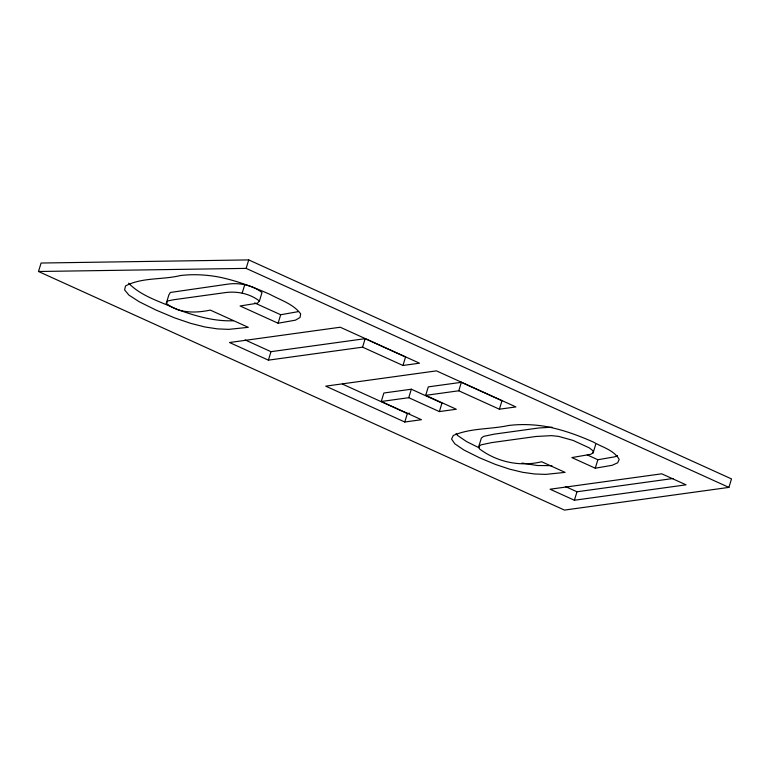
<?xml version="1.0" encoding="UTF-8"?>
<svg xmlns="http://www.w3.org/2000/svg" width="770" height="770" viewBox="0 0 770 770"><rect width="100%" height="100%" fill="white"/><g stroke="black" fill="none" stroke-linecap="round" stroke-linejoin="round"><path stroke-width="1.16" d="M38.5 271.502L41.089 263.032L248.729 259.913L731.5 478.911L728.911 487.391L564.449 510.087L38.5 271.502L246.14 268.383L728.911 487.391M166.301 303.322L168.89 294.843L170.391 292.456L228.247 284.082C239.932 282.542 252.627 285.247 262.012 292.533L259.423 301.003L257.488 303.197L240.096 305.979L278.095 323.227L295.478 320.147L300.05 317.49L300.656 313.842C293.226 303.852 280.511 300.165 270.01 294.4C253.378 287.046 236.303 280.53 218.43 276.95C205.859 274.697 193.029 273.995 180.334 275.564C162.431 279.972 142.142 277.152 125.51 285.949L124.596 289.905L128.946 295.112L139.36 301.84L156.146 310.118L174.54 317.856L190.642 323.342L204.878 326.971L217.487 328.886L228.7 329.368L248.296 327.337L210.297 310.098C195.542 313.236 178.496 313.477 166.301 303.322L167.802 300.926L173.577 299.751L225.649 292.561C237.343 291.022 250.038 293.717 259.423 301.003M246.14 268.383L248.729 259.913M242.184 293.101L244.773 284.631M278.095 323.227L280.684 314.747L298.067 311.677M268.393 360.148L270.992 351.678L365.163 338.675L405.559 357.001L402.97 365.471L362.574 347.155L268.393 360.148L229.527 342.515L340.244 327.231L419.506 363.19L402.97 365.471M362.574 347.155L365.163 338.675M381.275 401.488L383.864 393.008L411.334 389.216L441.961 403.114L439.362 411.584L408.745 397.695L381.275 401.488L421.45 419.708L404.77 422.008L325.729 386.155L436.446 370.87L515.919 406.926L499.384 409.207L458.776 390.785L425.695 395.356L428.284 386.877L461.365 382.315L501.973 400.737L499.384 409.207M408.745 397.695L411.334 389.216M404.77 422.008L407.359 413.538L409.746 413.211M458.776 390.785L461.365 382.315M595.72 444.386L593.131 452.856L590.6 454.339L571.85 457.582L595.277 468.208L612.179 465.292L617.665 462.789L619.196 459.401C613.873 449.959 602.13 447.206 593.343 442.047C577.644 435.098 561.407 429.217 544.448 426.243C532.551 424.386 520.472 424.02 508.518 425.502C490.336 429.458 470.595 427.908 453.318 435.454L451.567 439.064L454.82 443.799L463.896 449.998L479.469 457.765L495.331 464.387L509.615 469.151L522.734 472.328L534.659 473.983L545.834 474.387L565.093 472.376L541.657 461.75C520.145 466.986 497.025 462.087 479.392 448.833L478.767 446.552L481.356 438.082L483.627 436.369L494.301 434.126L538.557 428.014L551.984 427.177M574.391 500.24L686.051 484.831L661.738 473.81L550.078 489.219L574.391 500.24L576.98 491.77L673.192 478.488M595.277 468.208L597.866 459.738L614.768 456.822L617.511 455.561M478.767 446.552L481.038 444.848L491.712 442.596L535.959 436.484L551.522 435.637L558.558 436.378L573.111 440.43L589.252 447.861L592.987 450.777L593.131 452.856M439.362 411.584L456.312 409.245L425.695 395.356M551.907 465.648L537.248 465.513L522.041 463.059M233.522 320.734C214.127 321.581 195.176 315.931 177.129 309.386C160.718 301.609 141.478 296.556 128.638 283.168M254.629 302.928L280.684 314.747M587.221 454.906L597.866 459.738M245.072 339.917L270.992 351.678M342.39 384.066L407.359 413.538M565.353 486.496L576.98 491.77M478.95 447.736L466.485 441.528L457.409 435.329L456.11 433.433"/></g></svg>
